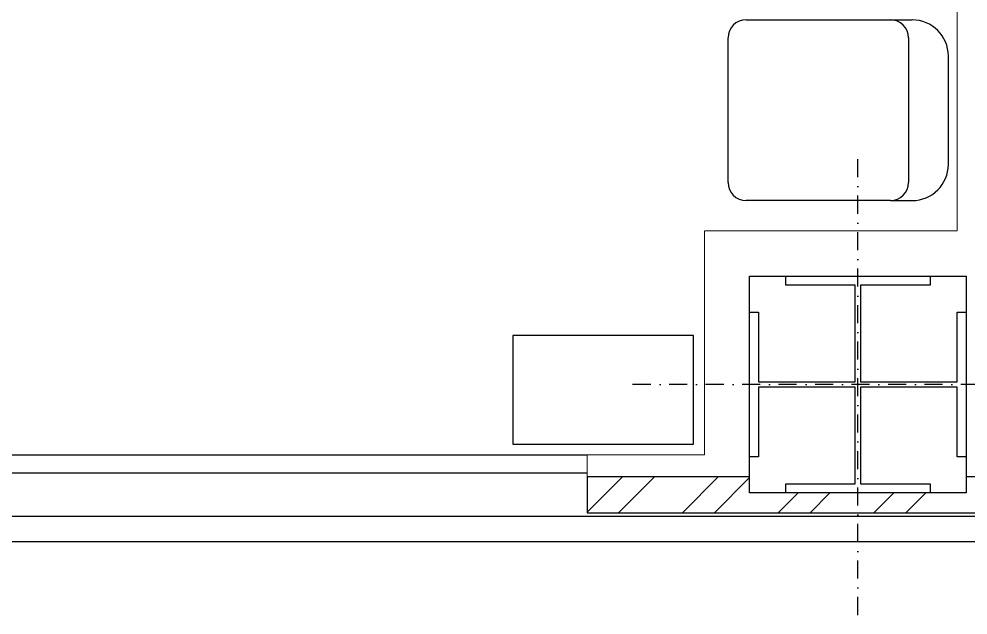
# Model space of a CAD drawing. Header units: inches. Extents: x 567429 to 582707, y 126347 to 133675.
# Drawn here: x 579510.7 to 579773.5, y 128976.5 to 129141.5 of the extents above; entities that cross this region are included whole.
import ezdxf

# ---------------------------------------------------------------- set-up
doc = ezdxf.new("R2010")
doc.units = ezdxf.units.IN
doc.header["$MEASUREMENT"] = 0
doc.linetypes.add('DASHDOT2', pattern=[0.5, 0.25, -0.125, 0, -0.125])
for name, color, linetype in [('hatch lika', 1, 'Continuous'), ('mobl', 11, 'Continuous'), ('SOTOON', 2, 'Continuous'), ('wall kanaf', 4, 'Continuous'), ('wall lika', 1, 'Continuous'), ('win', 1, 'Continuous')]:
    doc.layers.add(name, color=color, linetype=linetype)

msp = doc.modelspace()

# ---------------------------------------------------------------- linework, layer by layer
at = {"layer": 'hatch lika', "color": 15}
for p, q in [((579667.99, 129004.89), (579677.88, 129014.79)), ((579676.72, 129004.79), (579686.72, 129014.79)), ((579694.4, 129004.79), (579704.4, 129014.79)), ((579703.24, 129004.79), (579712.99, 129014.54)), ((579720.91, 129004.79), (579726.41, 129010.29)), ((579729.75, 129004.79), (579735.25, 129010.29)), ((579747.43, 129004.79), (579752.93, 129010.29)), ((579756.27, 129004.79), (579761.77, 129010.29))]:
    msp.add_line(p, q, dxfattribs=at)
at = {"layer": 'mobl', "color": 15}
for p, q in [((579712.02, 129141.2), (579752.02, 129141.2)), ((579752.02, 129141.2), (579758.02, 129141.2)), ((579707.02, 129096.2), (579707.02, 129136.2)), ((579757.02, 129136.2), (579757.02, 129096.2)), ((579768.02, 129101.2), (579768.02, 129131.2)), ((579752.02, 129091.2), (579712.02, 129091.2)), ((579752.02, 129091.2), (579758.02, 129091.2)), ((579647.49, 129053.79, 0), (579647.49, 129023.79, 0)), ((579697.49, 129053.79, 0), (579647.49, 129053.79, 0)), ((579697.49, 129023.79, 0), (579697.49, 129053.79, 0)), ((579647.49, 129023.79, 0), (579697.49, 129023.79, 0))]:
    msp.add_line(p, q, dxfattribs=at)
for centre, radius, start, end in [((579712.02, 129136.2), 5, 90, 180), ((579752.02, 129136.2), 5, 0, 90), ((579758.02, 129131.2), 10, 0, 90), ((579758.02, 129101.2), 10, 270, 0), ((579712.02, 129096.2), 5, 180, 270), ((579752.02, 129096.2), 5, 270, 0)]:
    msp.add_arc(centre, radius, start, end, dxfattribs=at)
at = {"layer": 'SOTOON', "color": 15, "linetype": 'DASHDOT2', "ltscale": 20}
for p, q in [((579742.99, 128976.46), (579742.99, 129104.12)), ((579742.99, 128976.46), (579742.99, 129104.12)), ((579742.99, 128976.46), (579742.99, 129104.12)), ((579806.82, 129040.29), (579679.16, 129040.29)), ((579806.82, 129040.29), (579679.16, 129040.29)), ((579806.82, 129040.29), (579679.16, 129040.29))]:
    msp.add_line(p, q, dxfattribs=at)
at = {"layer": 'SOTOON', "color": 15}
for p, q in [((579712.99, 129070.29), (579772.99, 129070.29)), ((579712.99, 129010.29), (579712.99, 129070.29)), ((579712.99, 129070.29), (579772.99, 129070.29)), ((579712.99, 129010.29), (579712.99, 129070.29)), ((579712.99, 129070.29), (579772.99, 129070.29)), ((579712.99, 129010.29), (579712.99, 129070.29)), ((579722.99, 129067.79), (579722.99, 129070.29)), ((579722.99, 129070.29), (579762.99, 129070.29)), ((579722.99, 129067.79), (579722.99, 129070.29)), ((579722.99, 129070.29), (579762.99, 129070.29)), ((579722.99, 129067.79), (579722.99, 129070.29)), ((579722.99, 129070.29), (579762.99, 129070.29)), ((579762.99, 129070.29), (579762.99, 129067.79)), ((579762.99, 129070.29), (579762.99, 129067.79)), ((579762.99, 129070.29), (579762.99, 129067.79)), ((579772.99, 129070.29), (579772.99, 129010.29)), ((579772.99, 129070.29), (579772.99, 129010.29)), ((579772.99, 129070.29), (579772.99, 129010.29)), ((579742.24, 129067.79), (579722.99, 129067.79)), ((579742.24, 129067.79), (579722.99, 129067.79)), ((579742.24, 129067.79), (579722.99, 129067.79)), ((579742.24, 129041.04), (579742.24, 129067.79)), ((579742.24, 129041.04), (579742.24, 129067.79)), ((579742.24, 129041.04), (579742.24, 129067.79)), ((579762.99, 129067.79), (579743.74, 129067.79)), ((579743.74, 129067.79), (579743.74, 129041.04)), ((579762.99, 129067.79), (579743.74, 129067.79)), ((579743.74, 129067.79), (579743.74, 129041.04)), ((579762.99, 129067.79), (579743.74, 129067.79)), ((579743.74, 129067.79), (579743.74, 129041.04)), ((579712.99, 129020.29), (579712.99, 129060.29)), ((579712.99, 129060.29), (579715.49, 129060.29)), ((579712.99, 129020.29), (579712.99, 129060.29)), ((579712.99, 129060.29), (579715.49, 129060.29)), ((579712.99, 129020.29), (579712.99, 129060.29)), ((579712.99, 129060.29), (579715.49, 129060.29)), ((579715.49, 129060.29), (579715.49, 129041.04)), ((579715.49, 129060.29), (579715.49, 129041.04)), ((579715.49, 129060.29), (579715.49, 129041.04)), ((579770.49, 129041.04), (579770.49, 129060.29)), ((579770.49, 129060.29), (579772.99, 129060.29)), ((579770.49, 129041.04), (579770.49, 129060.29)), ((579770.49, 129060.29), (579772.99, 129060.29)), ((579770.49, 129041.04), (579770.49, 129060.29)), ((579770.49, 129060.29), (579772.99, 129060.29)), ((579772.99, 129060.29), (579772.99, 129020.29)), ((579772.99, 129060.29), (579772.99, 129020.29)), ((579772.99, 129060.29), (579772.99, 129020.29)), ((579715.49, 129041.04), (579742.24, 129041.04)), ((579715.49, 129041.04), (579742.24, 129041.04)), ((579715.49, 129041.04), (579742.24, 129041.04)), ((579743.74, 129041.04), (579770.49, 129041.04)), ((579743.74, 129041.04), (579770.49, 129041.04)), ((579743.74, 129041.04), (579770.49, 129041.04)), ((579742.24, 129039.54), (579715.49, 129039.54)), ((579715.49, 129039.54), (579715.49, 129020.29)), ((579742.24, 129039.54), (579715.49, 129039.54)), ((579715.49, 129039.54), (579715.49, 129020.29)), ((579742.24, 129039.54), (579715.49, 129039.54)), ((579715.49, 129039.54), (579715.49, 129020.29)), ((579742.24, 129012.79), (579742.24, 129039.54)), ((579742.24, 129012.79), (579742.24, 129039.54)), ((579742.24, 129012.79), (579742.24, 129039.54)), ((579770.49, 129039.54), (579743.74, 129039.54)), ((579743.74, 129039.54), (579743.74, 129012.79)), ((579770.49, 129039.54), (579743.74, 129039.54)), ((579743.74, 129039.54), (579743.74, 129012.79)), ((579770.49, 129039.54), (579743.74, 129039.54)), ((579743.74, 129039.54), (579743.74, 129012.79)), ((579770.49, 129020.29), (579770.49, 129039.54)), ((579770.49, 129020.29), (579770.49, 129039.54)), ((579770.49, 129020.29), (579770.49, 129039.54)), ((579715.49, 129020.29), (579712.99, 129020.29)), ((579715.49, 129020.29), (579712.99, 129020.29)), ((579715.49, 129020.29), (579712.99, 129020.29)), ((579772.99, 129020.29), (579770.49, 129020.29)), ((579772.99, 129020.29), (579770.49, 129020.29)), ((579772.99, 129020.29), (579770.49, 129020.29)), ((579722.99, 129010.29), (579722.99, 129012.79)), ((579722.99, 129012.79), (579742.24, 129012.79)), ((579722.99, 129010.29), (579722.99, 129012.79)), ((579722.99, 129012.79), (579742.24, 129012.79)), ((579722.99, 129010.29), (579722.99, 129012.79)), ((579722.99, 129012.79), (579742.24, 129012.79)), ((579743.74, 129012.79), (579762.99, 129012.79)), ((579743.74, 129012.79), (579762.99, 129012.79)), ((579743.74, 129012.79), (579762.99, 129012.79)), ((579762.99, 129012.79), (579762.99, 129010.29)), ((579762.99, 129012.79), (579762.99, 129010.29)), ((579762.99, 129012.79), (579762.99, 129010.29)), ((579772.99, 129010.29), (579712.99, 129010.29)), ((579772.99, 129010.29), (579712.99, 129010.29)), ((579772.99, 129010.29), (579712.99, 129010.29)), ((579762.99, 129010.29), (579722.99, 129010.29)), ((579762.99, 129010.29), (579722.99, 129010.29)), ((579762.99, 129010.29), (579722.99, 129010.29))]:
    msp.add_line(p, q, dxfattribs=at)
at = {"layer": 'wall kanaf', "color": 15, "lineweight": 20, "ltscale": 0.1}
for p, q in [((579770.49, 129535.29), (579770.49, 129082.79)), ((579770.49, 129082.79), (579700.49, 129082.79)), ((579700.49, 129082.79), (579700.49, 129020.79)), ((579667.99, 129020.79), (579667.99, 129014.79)), ((579667.99, 129020.79), (579700.49, 129020.79))]:
    msp.add_line(p, q, dxfattribs=at)
at = {"layer": 'wall lika', "color": 15}
for p, q in [((579667.99, 129014.79, 0), (579712.99, 129014.79, 0)), ((579667.99, 129014.79, 0), (579667.99, 129004.79, 0)), ((579772.99, 129014.79, 0), (579817.99, 129014.79, 0)), ((579667.99, 129004.79), (579817.99, 129004.79))]:
    msp.add_line(p, q, dxfattribs=at)
at = {"layer": 'win', "color": 15}
for p, q in [((579467.99, 129020.79, 0), (579667.99, 129020.79, 0)), ((579467.99, 129015.79, 0), (579667.99, 129015.79, 0)), ((577717.99, 129003.79, 0), (581067.99, 129003.79, 0)), ((577717.99, 128996.79, 0), (581067.99, 128996.79, 0))]:
    msp.add_line(p, q, dxfattribs=at)

doc.saveas('drawing.dxf')
